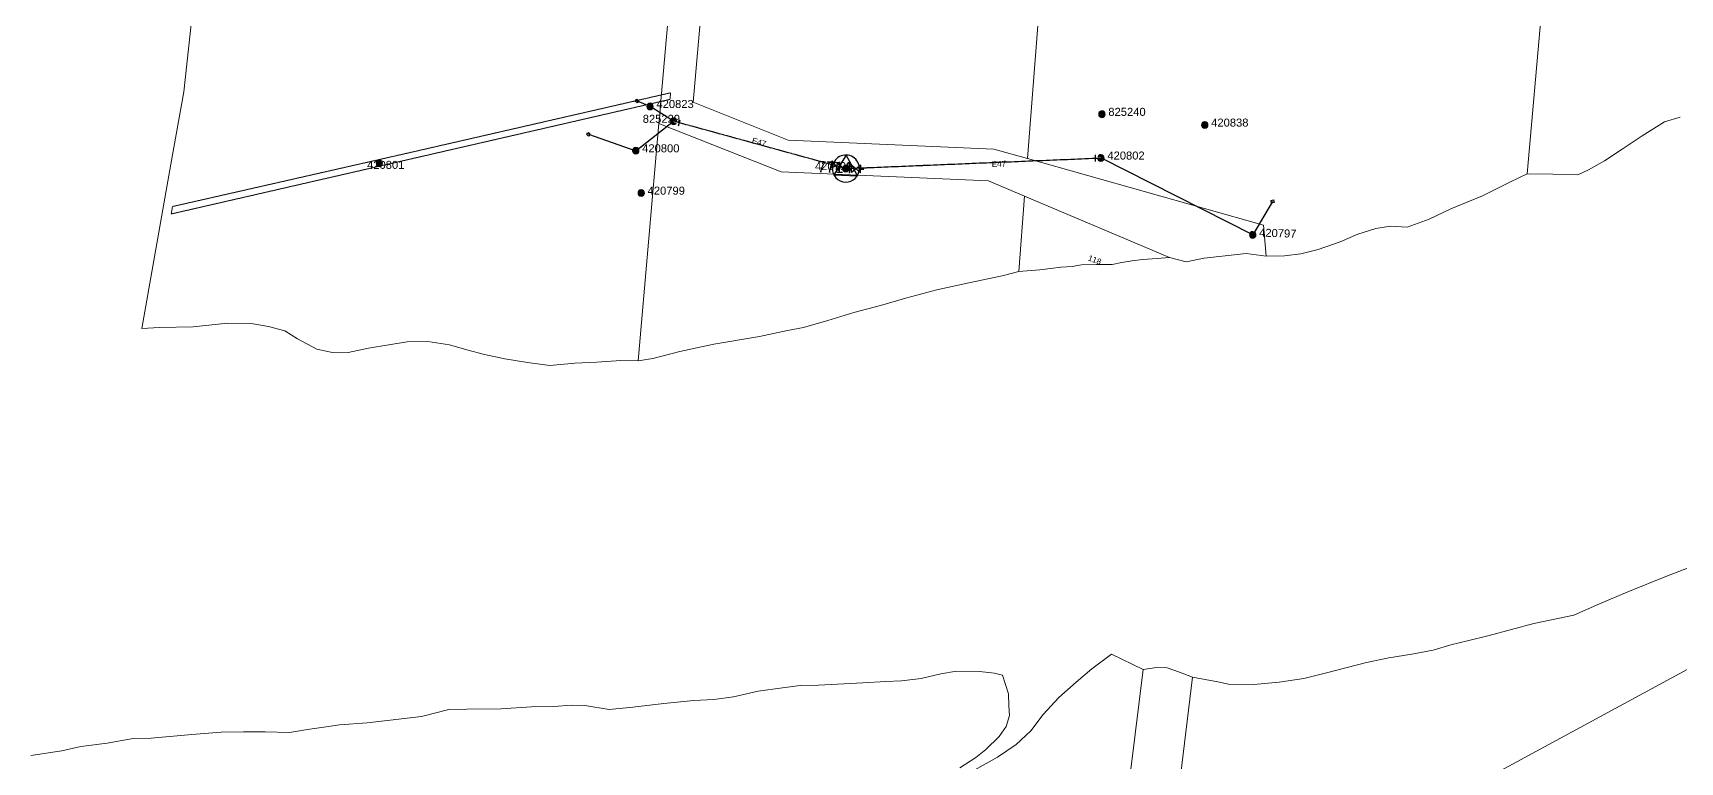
# Model space of a CAD drawing. Header units: metres. Extents: x 300152 to 302458, y 6282738 to 6284604.
# Drawn here: x 300939 to 301454, y 6283716 to 6283944 of the extents above; entities that cross this region are included whole.
import ezdxf
from ezdxf.enums import TextEntityAlignment as Align

# ---------------------------------------------------------------- set-up
doc = ezdxf.new("R2010")
doc.units = ezdxf.units.M
for name, pattern in [('Cable Exist OH', [1, 1, 0]), ('HIDDEN', [0.375, 0.25, -0.125]), ('HIDDEN2', [0.1875, 0.125, -0.0625])]:
    doc.linetypes.add(name, pattern=pattern)
doc.layers.get('0').update_dxf_attribs({"color": 6})
for name, color, linetype, lineweight in [('Cadastre Land Parcels_SP_EXT', 9, 'Continuous', 5), ('Cadastre Other Property_SP_EXT', 9, 'HIDDEN', 5), ('Cadastre Roads_SP_EXT', 9, 'Continuous', 5)]:
    doc.layers.add(name, color=color, linetype=linetype, lineweight=lineweight)
for name, color, linetype in [('Equip_LV_EXT', 7, 'Continuous'), ('Mains_LV_EXT', 7, 'Continuous'), ('Services_SP_EXT', 7, 'Continuous'), ('Sub_SP_TR_HV_LV_EXT', 7, 'Continuous'), ('SupportsOH_SP_TR_HV_LV_SL_EXT', 7, 'Continuous')]:
    doc.layers.add(name, color=color, linetype=linetype)
doc.styles.add('POLE_LABEL', font='arial.ttf')
doc.styles.get("Standard").update_dxf_attribs({"font": 'arial.ttf'})

# ---------------------------------------------------------------- blocks, each defined once
blk = doc.blocks.new('SUB_POLE_EXT')
blk.add_wipeout([(0, 4.22), (0.42, 4.2), (0.83, 4.14), (1.21, 4.05), (1.62, 3.9), (1.99, 3.72), (2.35, 3.51), (2.68, 3.26), (2.99, 2.99), (3.28, 2.66), (3.52, 2.34), (3.76, 1.92), (3.9, 1.62), (4.04, 1.23), (4.18, 0.63), (4.22, 0), (4.18, -0.61), (4.06, -1.15), (3.9, -1.62), (3.58, -2.24), (3.22, -2.73), (2.97, -3.01), (2.68, -3.26), (2.36, -3.5), (2, -3.72), (1.64, -3.89), (1.25, -4.03), (0.82, -4.14), (0.42, -4.2), (0, -4.22), (-0.41, -4.2), (-0.8, -4.15), (-1.21, -4.05), (-1.62, -3.9), (-1.99, -3.73), (-2.35, -3.51), (-2.68, -3.26), (-2.96, -3.02), (-3.23, -2.72), (-3.51, -2.35), (-3.71, -2.01), (-3.91, -1.6), (-4.05, -1.21), (-4.16, -0.76), (-4.22, -0.14), (-4.21, 0.39), (-4.14, 0.83), (-4.03, 1.27), (-3.9, 1.63), (-3.71, 2.02), (-3.5, 2.37), (-3.28, 2.67), (-2.99, 2.99), (-2.68, 3.27), (-2.33, 3.52), (-1.98, 3.73), (-1.63, 3.9), (-1.2, 4.05), (-0.78, 4.15), (-0.4, 4.21)])
blk.add_line((2.16, 0.48), (2.16, 0.48, 0))
blk.add_lwpolyline([(-4.22, 0, 1), (4.22, 0, 1)], format="xyb", close=True)
blk.add_lwpolyline([(2.14, 0.52), (0, 4.22), (-3.66, -2.11), (3.66, -2.11)], close=True)
for tag, height, flags, p in [('STREET_CODE', 0.2, 9, (1.5, 0)), ('ASSET_NUM', 2.5, 8, (2, 2)), ('CONSTRUCTED_VOLTAGE', 0.2, 9, (1.5, -0.2)), ('OPERATING_VOLTAGE', 0.2, 9, (1.5, -0.6)), ('OPERATED_BY', 0.2, 9, (1.5, -0.8)), ('ORIENTATION', 0.2, 9, (1.5, -1.2)), ('OWNED_BY', 0.2, 9, (1.5, -1.4)), ('SECONDARY_VOLTAGE', 0.2, 9, (1.5, -1.6)), ('STATE', 0.2, 9, (1.5, -1.8)), ('SUBSTATION_TYPE', 0.2, 9, (1.5, -2)), ('STREETNAME', 0.2, 9, (1.5, -2.8)), ('SUBURB', 0.2, 9, (1.5, -3)), ('Z', 0.2, 1, (1.5, -3.4)), ('NO_PHASES', 0.2, 9, (1.5, -0.4)), ('MAINTAINED_BY', 0.2, 9, (1.5, -1)), ('USAGE', 0.2, 9, (1.5, -2.2)), ('LEGEND', 0.2, 9, (1.5, -2.4)), ('LOCATION', 0.2, 9, (1.5, -2.6)), ('NOTES', 0.2, 9, (1.5, -3.2))]:
    blk.add_attdef(tag, text='', height=height, dxfattribs=dict(flags=flags)).set_placement(p, align=Align.MIDDLE_LEFT)
blk = doc.blocks.new('LV_OH_LINKS_DISTFUSE_EXT')
for p, q in [((0, 0), (0.96, 0)), ((3.84, 0), (4.8, 0))]:
    blk.add_line(p, q)
blk.add_lwpolyline([(3.84, -1.2), (3.84, 1.2), (0.96, -1.2), (0.96, 1.2)], close=True)
at = {"flags": 9}
for tag, p in [('ACTUAL_STATUS', (0, 0)), ('CONSTRUCTED_VOLTAGE', (0, -0.2)), ('OPERATING_VOLTAGE', (0, -0.6)), ('ORIENTATION', (0, -0.8)), ('OWNED_BY', (0, -1)), ('STATE', (0, -1.2)), ('SWITCH_TYPE', (0, -1.4)), ('NO_PHASES', (0, -0.4)), ('USAGE', (0, -1.6)), ('NOTES', (0, -1.8))]:
    blk.add_attdef(tag, text='', height=0.2, dxfattribs=at).set_placement(p, align=Align.MIDDLE_LEFT)
at = {"flags": 1}
blk.add_attdef('Z', (0, 0), '', height=0.2, dxfattribs=at)
blk = doc.blocks.new('CCP_EXT')
blk.add_wipeout([(0, 0.57), (0.57, 0), (0, -0.57), (-0.57, 0)])
blk.add_lwpolyline([(-0.57, 0), (0, 0.57), (0.57, 0), (0, -0.57), (-0.57, 0)])
at = {"flags": 1}
blk.add_attdef('Z', (0, 0), '', height=0.2, dxfattribs=at)
at = {"flags": 9}
for tag, p in [('CCP_TYPE', (0, 0)), ('CONSTRUCTED_VOLTAGE', (0, -0.2)), ('OPERATING_VOLTAGE', (0, -0.6)), ('ORIENTATION', (0, -0.8)), ('OWNED_BY', (0, -1)), ('STATE', (0, -1.8)), ('NO_PHASES', (0, -0.4)), ('USAGE', (0, -1.2)), ('LEGEND', (0, -1.4)), ('LIFE_SUPPORT', (0, -1.6)), ('NOTES', (0, -2))]:
    blk.add_attdef(tag, text='', height=0.2, dxfattribs=at).set_placement(p, align=Align.MIDDLE_LEFT)
blk = doc.blocks.new('POLE_EXT')
blk.add_hatch(color=256).paths.add_polyline_path([(-1, 0, 1), (1, 0, 1)])
blk.add_lwpolyline([(-1, 0, 1), (1, 0, 1)], format="xyb", close=True)
for tag, height, flags, p in [('pNumber', 2.5, 8, (-17.84, 2.07)), ('OWNED_BY', 0.2, 9, (1.35, -0.4)), ('SPECIAL_USE', 0.2, 9, (1.35, -0.8)), ('STATE', 0.2, 9, (1.35, -1)), ('cLV', 0.2, 9, (1.35, -1.4)), ('hDepth', 0.2, 9, (1.35, -1.6)), ('hDia', 0.2, 9, (1.35, -1.8)), ('cHV', 0.2, 9, (1.35, -2)), ('cLinedev', 0.2, 9, (1.35, -3.4)), ('pExisting', 0.2, 9, (1.35, -3.8)), ('pFooting', 0.2, 9, (1.35, -4.4)), ('pNew', 0.2, 9, (1.35, -4.6)), ('pRelocate', 0.2, 9, (1.35, -5)), ('pRemove', 0.2, 9, (1.35, -5.2)), ('PARENT', 0.2, 9, (1.35, -0.6)), ('USAGE', 0.2, 9, (1.35, -1.2)), ('LBRACKET', 0.2, 9, (1.35, -2.2)), ('LExisting', 0.2, 9, (1.35, -2.4)), ('LANTNUMBER', 0.2, 9, (1.35, -2.6)), ('LOther', 0.2, 9, (1.35, -2.8)), ('LRemove', 0.2, 9, (1.35, -3)), ('LEGEND', 0.2, 9, (1.35, -3.2)), ('LOCATION', 0.2, 9, (1.35, -3.6)), ('PFNUMBER', 0.2, 9, (1.35, -4)), ('NEWPFNUMBER', 0.2, 9, (1.35, -4.2)), ('pReplace', 0.2, 9, (1.35, -5.4)), ('pStay', 0.2, 9, (1.35, -5.6)), ('pType', 0.2, 9, (1.35, -5.8)), ('cspan', 0.2, 9, (1.35, -6)), ('STREETNAME', 0.2, 9, (1.35, -6.2)), ('SUBURB', 0.2, 9, (1.35, -6.4)), ('OPERATED_BY', 0.2, 9, (1.36, -7.01)), ('NOTES', 0.2, 9, (1.35, -6.6)), ('MAINTAINED_BY', 0.2, 9, (1.36, -6.81))]:
    blk.add_attdef(tag, text='', height=height, dxfattribs=dict(flags=flags)).set_placement(p, align=Align.MIDDLE_LEFT)
at = {"style": 'POLE_LABEL'}
for tag, height, flags, p in [('STRUCTURE_PLANT_NUMBER', 0.2, 9, (1.35, 0.03)), ('ASSET_NUM', 2.5, 8, (2, 2)), ('STREET_CODE', 0.2, 9, (1.35, -0.2))]:
    blk.add_attdef(tag, text='', height=height, dxfattribs=dict(at, flags=flags)).set_placement(p, align=Align.MIDDLE_LEFT)
at = {"flags": 1}
blk.add_attdef('Z', (1.35, -7.33), '', height=0.2, dxfattribs=at)
blk = doc.blocks.new('End Shackle_EXT')
blk.add_wipeout([(0, 0.25), (1.81, 0.25), (1.82, -0.25), (0, -0.25)])
blk.add_line((1.81, -1), (1.81, 1))
at = {"flags": 1}
blk.add_attdef('Z', (0, 0), '', height=0.2, dxfattribs=at)
at = {"flags": 9}
for tag, p in [('CONNECTOR_TYPE', (0, 0)), ('CONSTRUCTED_VOLTAGE', (0, -0.2)), ('OPERATING_VOLTAGE', (0, -0.6)), ('ORIENTATION', (0, -0.8)), ('OWNED_BY', (0, -1)), ('STATE', (0, -1.2)), ('NO_PHASES', (0, -0.4)), ('USAGE', (0, -1.4)), ('NOTES', (0, -1.6))]:
    blk.add_attdef(tag, text='', height=0.2, dxfattribs=at).set_placement(p, align=Align.MIDDLE_LEFT)

msp = doc.modelspace()

# ---------------------------------------------------------------- linework, layer by layer
at = {"layer": 'Cadastre Land Parcels_SP_EXT', "linetype": 'Continuous'}
for points in [[(301296.16, 6284474.72), (301284.66, 6284323.19), (301282.41, 6284321.85), (301249.87, 6283904.63), (301323.66, 6283883.89), (301324.48, 6283874.15), (301330.17, 6283874.35), (301335.29, 6283874.96), (301340.71, 6283876.23), (301347.55, 6283878.62), (301353.08, 6283881.11), (301358.73, 6283882.81), (301363.33, 6283883.54), (301368.49, 6283883.26), (301375.32, 6283885.75), (301382.14, 6283888.94), (301392.03, 6283893.03), (301400.76, 6283897.43), (301405.99, 6283899.87), (301457.4, 6284481.06), (301467.81, 6284598.73), (301304.89, 6284589.71), (301296.16, 6284474.72)], [(301279.41, 6283872.21), (301282.58, 6283872.78), (301285.8, 6283873.2), (301290.41, 6283873.47), (301294.26, 6283873.78), (301248.99, 6283892.87), (301247.23, 6283869.43), (301251.07, 6283869.68), (301253.8, 6283869.92), (301257.1, 6283870.34), (301260.33, 6283870.76), (301263.89, 6283870.96), (301266.77, 6283871.47), (301271.44, 6283871.6), (301276.38, 6283871.63), (301279.41, 6283872.21)], [(301495.51, 6283766.62), (301391.62, 6283710.33), (301451.48, 6283552.29), (301442.82, 6283496.95), (301440.97, 6283485.1), (301451.06, 6283483.5), (301495.51, 6283766.62)]]:
    msp.add_lwpolyline(points, close=True, dxfattribs=at)
for points in [[(301457.4, 6284481.06), (301405.99, 6283899.87), (301413.98, 6283899.83), (301421.78, 6283899.62), (301425.13, 6283901.18), (301425.13, 6283901.18), (301430.17, 6283903.92), (301435.62, 6283907.56), (301441.91, 6283911.78), (301448.85, 6283916.07), (301453.74, 6283917.55)], [(301462.59, 6283779.34), (301449.77, 6283774.46), (301437.41, 6283769.42), (301428.52, 6283765.68), (301420.59, 6283762.18), (301408.05, 6283759.53), (301394.1, 6283755.84), (301387.38, 6283754.13), (301382.13, 6283752.94), (301376.62, 6283751.27), (301369.96, 6283750.01), (301362.72, 6283748.9), (301355.76, 6283747.38), (301343.28, 6283744.2), (301336.24, 6283742.45), (301328.47, 6283741.28), (301320.64, 6283740.54), (301312.7, 6283740.66), (301309.32, 6283741.34), (301301.39, 6283742.87), (301281.52, 6283578.89)], [(301391.62, 6283710.33), (301495.51, 6283766.62)], [(301215.99, 6283179.56), (301285.98, 6283745.22), (301276.17, 6283749.96), (301270.01, 6283745.41), (301265.13, 6283741.32), (301259.69, 6283736.51), (301254.77, 6283731.22), (301250.95, 6283726.1), (301246.38, 6283721.83), (301240.49, 6283717.89), (301233.5, 6283713.89)], [(301228.74, 6283714.53), (301233.77, 6283717.72), (301236.94, 6283720.21), (301241.02, 6283724.34), (301243.25, 6283727.47), (301244.26, 6283730.84), (301244.08, 6283734.04), (301243.98, 6283737.64), (301242.06, 6283743.45), (301242.06, 6283743.45), (301239.62, 6283744.12), (301234.88, 6283744.56), (301227.76, 6283744.66), (301222.8, 6283743.88), (301216.67, 6283742.44), (301210.6, 6283741.7), (301205.7, 6283741.53), (301198.51, 6283741.03), (301184.62, 6283740.35), (301178.92, 6283740.23), (301173.35, 6283739.53), (301165.79, 6283738.5), (301158.08, 6283736.67), (301151.92, 6283735.82), (301145.72, 6283735.58), (301136.35, 6283734.65), (301126.6, 6283733.51), (301119.23, 6283732.7), (301111.65, 6283733.98), (301107.43, 6283734.05), (301101.95, 6283733.64), (301094.94, 6283733.55), (301085.56, 6283732.93), (301074.74, 6283732.83), (301069.14, 6283732.72), (301060.64, 6283730.54), (301049.1, 6283729.19), (301043.62, 6283728.59), (301035.04, 6283728.01), (301030.17, 6283727.23), (301025, 6283726.45), (301019.35, 6283725.53), (301011.82, 6283725.81), (301005.01, 6283725.73), (300998.1, 6283725.65), (300988.92, 6283724.94), (300976.16, 6283723.82), (300970.56, 6283723.71), (300962.42, 6283722.26), (300954.27, 6283721.2), (300948.33, 6283719.87), (300938.59, 6283718.42)]]:
    msp.add_lwpolyline(points, dxfattribs=at)
at = {"layer": 'Cadastre Roads_SP_EXT', "linetype": 'Continuous'}
msp.add_lwpolyline([(301222.84, 6283163.42), (301232.28, 6283165.89), (301235.38, 6283198.31), (301245.63, 6283301), (301246.36, 6283308.19), (301258.91, 6283405.83), (301274.64, 6283528.15), (301281.52, 6283578.89), (301301.39, 6283742.87), (301297.34, 6283744.42), (301293.55, 6283745.77), (301290.16, 6283745.84), (301285.98, 6283745.22), (301215.99, 6283179.56), (301215.96, 6283161.61), (301222.84, 6283163.42)], close=True, dxfattribs=at)

# ---------------------------------------------------------------- block references
at = {"layer": 'Sub_SP_TR_HV_LV_EXT'}
ref = msp.add_blockref('SUB_POLE_EXT', (301193.17, 6283901.54), dxfattribs=dict(at, rotation=358.0728995436722))
ref.add_attrib('ASSET_NUM', '7714', dxfattribs={"layer": '0', "height": 3.5, "rotation": 358.0729}).set_placement((301195.17, 6283901.79), align=Align.MIDDLE_RIGHT)
at = {"layer": 'SupportsOH_SP_TR_HV_LV_SL_EXT'}
ref = msp.add_blockref('POLE_EXT', (301139.38, 6283916.3), dxfattribs=at)
ref.add_attrib('ASSET_NUM', '825229', dxfattribs={"layer": '0', "height": 2.5, "style": 'POLE_LABEL'}).set_placement((301141.38, 6283917.05), align=Align.MIDDLE_RIGHT)
ref = msp.add_blockref('POLE_EXT', (301273.15, 6283918.48), dxfattribs=at)
ref.add_attrib('ASSET_NUM', '825240', dxfattribs={"layer": '0', "height": 2.5, "style": 'POLE_LABEL'}).set_placement((301275.15, 6283919.23), align=Align.MIDDLE_LEFT)
ref = msp.add_blockref('POLE_EXT', (301305.27, 6283915.12), dxfattribs=at)
ref.add_attrib('ASSET_NUM', '420838', dxfattribs={"layer": '0', "height": 2.5, "rotation": 0.0382, "style": 'POLE_LABEL'}).set_placement((301307.27, 6283915.87), align=Align.MIDDLE_LEFT)
ref = msp.add_blockref('POLE_EXT', (301127.55, 6283907.11), dxfattribs=at)
ref.add_attrib('ASSET_NUM', '420800', dxfattribs={"layer": '0', "height": 2.5, "rotation": 359.9351, "style": 'POLE_LABEL'}).set_placement((301129.55, 6283907.86), align=Align.MIDDLE_LEFT)
ref = msp.add_blockref('POLE_EXT', (301272.85, 6283904.84), dxfattribs=dict(at, rotation=358.0728995436722))
ref.add_attrib('ASSET_NUM', '420802', dxfattribs={"layer": '0', "height": 2.5, "style": 'POLE_LABEL'}).set_placement((301274.85, 6283905.59), align=Align.MIDDLE_LEFT)
ref = msp.add_blockref('POLE_EXT', (301047.46, 6283903.18), dxfattribs=at)
ref.add_attrib('ASSET_NUM', '420801', dxfattribs={"layer": '0', "height": 2.5, "style": 'POLE_LABEL'}).set_placement((301049.46, 6283903.93), align=Align.TOP_CENTER)
ref = msp.add_blockref('POLE_EXT', (301129.25, 6283893.89), dxfattribs=at)
ref.add_attrib('ASSET_NUM', '420799', dxfattribs={"layer": '0', "height": 2.5, "rotation": 359.9369, "style": 'POLE_LABEL'}).set_placement((301131.25, 6283894.64), align=Align.MIDDLE_LEFT)
ref = msp.add_blockref('POLE_EXT', (301320.26, 6283880.82), dxfattribs=dict(at, rotation=358.0728995436722))
ref.add_attrib('ASSET_NUM', '420797', dxfattribs={"layer": '0', "height": 2.5, "rotation": 358.1019, "style": 'POLE_LABEL'}).set_placement((301322.26, 6283881.57), align=Align.MIDDLE_LEFT)

# ---------------------------------------------------------------- texts
at = {"layer": 'Cadastre Land Parcels_SP_EXT'}
msp.add_text('118', height=1.8, rotation=339.5341, dxfattribs=at).set_placement((301268.63, 6283872.94))
at = {"layer": 'Mains_LV_EXT'}
for rotation, p in [(344.1517, (301163.66, 6283909.5)), (1.7966, (301238.77, 6283902.02))]:
    msp.add_text('E47', height=1.8, rotation=rotation, dxfattribs=at).set_placement(p)

# ---------------------------------------------------------------- next in the draw order: linework, layer by layer
at = {"layer": 'Cadastre Land Parcels_SP_EXT', "linetype": 'Continuous'}
for points in [[(301282.41, 6284321.85), (301284.66, 6284323.19), (301296.16, 6284474.72), (301304.89, 6284589.71), (301305.23, 6284594.12), (301203.55, 6284578.32), (301195.6, 6284492.1), (301193.8, 6284471.7), (301187.91, 6284404.65), (301145.47, 6283922.2), (301175.19, 6283910.42), (301239.37, 6283907.59), (301249.87, 6283904.63), (301282.41, 6284321.85)], [(301248.99, 6283892.87), (301237.68, 6283897.65), (301172.97, 6283900.51), (301134.79, 6283915.63), (301128.27, 6283841.52), (301132.89, 6283842.28), (301141.36, 6283844.48), (301151.94, 6283846.77), (301166.24, 6283849.09), (301174.91, 6283851.01), (301179.94, 6283851.9), (301187.49, 6283854.15), (301195.65, 6283856.59), (301204.01, 6283858.75), (301212.18, 6283861.19), (301221.57, 6283863.67), (301231.61, 6283865.9), (301242.02, 6283868.03), (301247.23, 6283869.43), (301248.99, 6283892.87)]]:
    msp.add_lwpolyline(points, close=True, dxfattribs=at)
msp.add_lwpolyline([(301040.19, 6284420.58), (300986.36, 6283925.52), (300982.35, 6283902.86), (300973.29, 6283851.61), (300978.82, 6283851.91), (300989.29, 6283852.19), (301000.04, 6283853.34), (301007.38, 6283853.22), (301012.87, 6283852.24), (301017.93, 6283850.9), (301021.93, 6283848.43), (301027.95, 6283845.13), (301033.24, 6283844.07), (301037.71, 6283844.15), (301044.07, 6283845.5), (301050.39, 6283846.55), (301056.11, 6283847.44), (301062.57, 6283847.59), (301069.35, 6283846.52), (301074.8, 6283844.95), (301080.26, 6283843.47), (301086.62, 6283842.14), (301093.69, 6283841.05), (301100.67, 6283840.06), (301108.56, 6283840.81), (301115.43, 6283841.12), (301122.92, 6283841.69), (301128.27, 6283841.52), (301134.79, 6283915.63), (301135.02, 6283918.15), (301135.2, 6283920.22), (301184.04, 6284472.36)], dxfattribs=at)

# ---------------------------------------------------------------- next in the draw order: block references
at = {"layer": 'Equip_LV_EXT'}
for p, rotation in [((301192.27, 6283901.79), 164.657299550397), ((301193.97, 6283901.52), 358.0728995436722)]:
    msp.add_blockref('LV_OH_LINKS_DISTFUSE_EXT', p, dxfattribs=dict(at, rotation=rotation))
at = {"layer": 'Services_SP_EXT', "rotation": 239.2872633706878}
msp.add_blockref('CCP_EXT', (301326.45, 6283891.25), dxfattribs=at)
at = {"layer": 'SupportsOH_SP_TR_HV_LV_SL_EXT'}
ref = msp.add_blockref('POLE_EXT', (301193.17, 6283901.54), dxfattribs=dict(at, rotation=358.0728995436722))
ref.add_attrib('ASSET_NUM', '420798', dxfattribs={"layer": '0', "height": 2.5, "style": 'POLE_LABEL'}).set_placement((301195.17, 6283902.29), align=Align.MIDDLE_RIGHT)

# ---------------------------------------------------------------- next in the draw order: linework, layer by layer
at = {"layer": 'Cadastre Roads_SP_EXT', "linetype": 'Continuous'}
msp.add_lwpolyline([(301184.04, 6284472.36), (301135.2, 6283920.22), (301135.02, 6283918.15), (301134.79, 6283915.63), (301172.97, 6283900.51), (301237.68, 6283897.65), (301248.99, 6283892.87), (301294.26, 6283873.78), (301299.41, 6283872.4), (301305.12, 6283873.52), (301305.12, 6283873.52), (301318.2, 6283874.98), (301324.48, 6283874.15), (301323.66, 6283883.89), (301249.87, 6283904.63), (301239.37, 6283907.59), (301175.19, 6283910.42), (301145.47, 6283922.2), (301187.91, 6284404.65)], dxfattribs=at)
at = {"layer": 'Services_SP_EXT'}
msp.add_lwpolyline([(301326.45, 6283891.25), (301320.26, 6283880.82), (301272.85, 6283904.84)], dxfattribs=at)

# ---------------------------------------------------------------- next in the draw order: block references
for p, rotation in [((301127.98, 6283922.57), 4.573921235964947), ((301112.75, 6283912.26), 180.0000000000001)]:
    msp.add_blockref('CCP_EXT', p, dxfattribs=dict(at, rotation=rotation))

# ---------------------------------------------------------------- next in the draw order: linework, layer by layer
at = {"layer": 'Cadastre Other Property_SP_EXT', "linetype": 'HIDDEN2'}
msp.add_lwpolyline([(300982.46, 6283887.36), (301057.84, 6283904.65), (301138.24, 6283923.12), (301138.42, 6283925.17), (301058.09, 6283906.76), (300982.86, 6283889.68), (300982.46, 6283887.36)], close=True, dxfattribs=at)
at = {"layer": 'Services_SP_EXT'}
for points in [[(301139.38, 6283916.3), (301132.01, 6283920.92), (301128.13, 6283922.6)], [(301112.75, 6283912.26), (301127.55, 6283907.11), (301139.38, 6283916.3)]]:
    msp.add_lwpolyline(points, dxfattribs=at)

# ---------------------------------------------------------------- next in the draw order: block references
at = {"layer": 'Mains_LV_EXT', "rotation": 182.3743628969841}
msp.add_blockref('End Shackle_EXT', (301272.85, 6283904.84), dxfattribs=at)
at = {"layer": 'SupportsOH_SP_TR_HV_LV_SL_EXT'}
ref = msp.add_blockref('POLE_EXT', (301132.01, 6283920.92), dxfattribs=at)
ref.add_attrib('ASSET_NUM', '420823', dxfattribs={"layer": '0', "height": 2.5, "rotation": 0.0069, "style": 'POLE_LABEL'}).set_placement((301134.01, 6283921.67), align=Align.MIDDLE_LEFT)

# ---------------------------------------------------------------- next in the draw order: linework, layer by layer
at = {"layer": 'Mains_LV_EXT', "linetype": 'Cable Exist OH'}
msp.add_lwpolyline([(301193.17, 6283901.54), (301272.85, 6283904.84)], dxfattribs=at)

# ---------------------------------------------------------------- next in the draw order: block references
at = {"layer": 'Mains_LV_EXT', "rotation": 344.6383836916852}
msp.add_blockref('End Shackle_EXT', (301139.38, 6283916.3), dxfattribs=at)

# ---------------------------------------------------------------- next in the draw order: linework, layer by layer
at = {"layer": 'Mains_LV_EXT', "linetype": 'Cable Exist OH'}
msp.add_lwpolyline([(301193.17, 6283901.54), (301139.38, 6283916.3)], dxfattribs=at)

doc.saveas('drawing.dxf')
